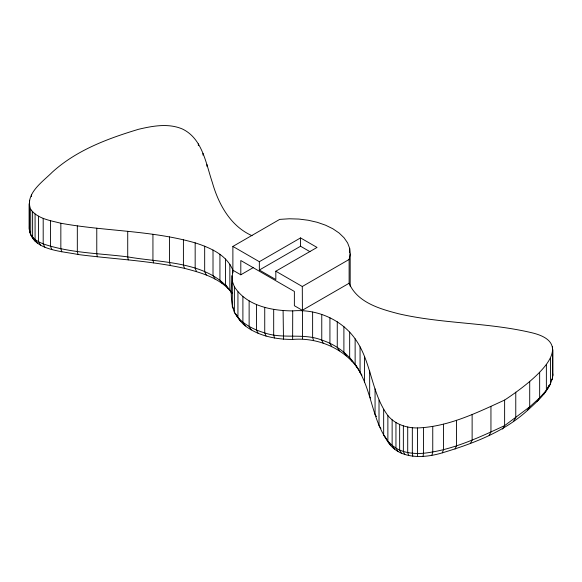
<?xml version="1.0" encoding="UTF-8"?>
<svg xmlns="http://www.w3.org/2000/svg" width="582" height="582" viewBox="0 0 582 582"><rect width="100%" height="100%" fill="white"/><g stroke="black" fill="none" stroke-linecap="round" stroke-linejoin="round"><path stroke-width="0.87" d="M252.071 235.703C230.501 226.231 218.483 204.158 212.335 182.472C205.941 163.593 202.471 138.538 182.355 128.986C168.416 123.035 152.71 125.93 138.516 129.299C107.677 138.603 76.497 150.171 52.293 172.163C43.003 181.569 24.502 193.842 30.708 209.353C37.524 218.832 50.343 220.505 60.841 223.241C105.378 231.345 151.436 230.327 195.166 242.861C209.986 247.641 226.645 254.749 232.88 270.215C231.527 283.929 229.359 299.09 234.379 312.287C237.638 317.125 240.606 322.239 245.277 325.898C258.721 336.105 276.064 339.473 292.63 339.43L292.717 310.904C316.259 308.751 341.372 319.285 355.136 338.848C371.672 361.895 371.083 392.785 387.874 415.57C395.025 424.285 406.44 428.054 417.432 427.945C448.395 426.846 476.956 412.696 504.623 400.067C523.349 387.656 584.255 344.951 531.468 332.671C487.818 322.355 442.298 323.876 398.59 313.763C379.995 308.918 357.392 302.633 349.12 283.252L349.12 259.463L350.182 253.934L349.68 248.383L347.621 242.949L344.064 237.783L339.102 233.011L332.868 228.77L325.52 225.176L317.263 222.309L308.315 220.258L298.901 219.065L289.283 218.774L279.709 219.385L232.88 246.426L232.88 272.863M232.022 293.175C220.876 278.218 201.743 272.842 184.516 268.36C149.494 260.554 113.505 259.114 78.01 254.501C61.743 250.988 29.035 250.486 29.391 226.674M552.9 349.731L552.9 375.281C550.645 390.187 537.768 400.889 527.307 410.572C503.452 432.266 472.7 443.666 442.291 452.847C423.434 458.594 397.011 459.765 386.419 439.286C372.88 419.12 371.563 393.628 360.062 372.436C352.146 357.122 338.2 345.308 321.766 340.084C303.389 332.751 283.361 339.357 264.737 332.926C252.923 329.339 240.773 323.359 234.379 312.287L234.379 286.73L232.32 281.295L231.818 275.744M423.07 456.266L423.485 453.269L423.485 427.719M431.909 455.124L432.753 452.076L432.753 426.526M442.291 452.847L443.484 449.726L443.484 424.169M543.704 394.298L547.647 388.303L548.775 385.386M455.044 449.049L456.499 445.841L456.499 420.291M470.474 443.382L472.126 440.108L472.126 414.551M489.156 435.394L490.946 432.055L490.946 406.505M502.55 429.087L504.623 425.624L529.707 406.862L539.652 397.841L546.367 390.326L546.367 364.769M513.47 421.353L515.768 417.723L515.768 392.173M527.307 410.572L529.707 406.862L529.707 381.312M551.547 380.25L552.514 378.78L552.514 353.223M537.121 401.66L539.652 397.841L539.652 372.284M547.647 388.303L550.448 384.127L550.448 358.577M259.346 261.704L300.552 237.914L317.037 247.43L275.824 271.219L275.824 279.549L259.346 270.033L259.346 261.704L232.88 246.426M232.88 270.215L240.803 274.791L253.359 267.538M259.346 270.033L300.552 246.244L309.973 251.679M275.824 271.219L302.291 286.504L349.12 259.463M349.12 283.252L302.291 310.293L294.368 305.717L294.368 291.444L240.803 260.518L240.803 274.791M292.63 339.43C318.812 337.131 347.272 349.549 360.571 372.887M234.379 286.73C246.535 305.885 271.576 310.752 292.717 310.904M232.131 293.19C209.978 260.976 161.905 262.984 127.72 256.873C99.529 253.279 70.342 253.134 43.192 243.894C38.456 241.879 33.552 239.391 30.708 234.902L30.708 209.353M357.835 368.428L355.136 364.405L355.136 338.848M361.917 375.208L360.062 372.436L360.062 346.887M390.5 445.041L383.662 435.169L383.662 409.619M240.555 321.366L237.936 317.452L237.936 291.902M352.241 361.487L349.666 357.617L349.666 332.06M35.196 241.268L32.628 237.42L32.628 211.863M380.904 428.498L379.013 425.653L379.013 400.096M228.064 288.345L225.525 284.525L225.525 258.975M370.618 398.008L369.665 396.553L369.665 371.003M376.489 416.603L375.063 414.428L375.063 388.871M30.504 233.702L29.544 232.24L29.544 206.69M31.464 235.164L32.425 236.627M233.287 308.329L232.32 306.852L232.32 281.295M394.545 449.071L392.137 445.361L387.874 441.12L387.874 415.57M346.29 355.828L343.897 352.125L343.897 326.575M245.277 325.898L242.898 322.217L242.898 296.667M37.386 243.189L35.08 239.566L35.08 214.009M222.2 283.419L219.931 279.811L219.931 254.261M339.415 350.837L337.262 347.308L337.262 321.759M398.081 451.603L395.949 448.096L392.137 445.361L392.137 419.811M251.198 329.929L249.132 326.458L249.132 300.909M40.449 245.131L38.448 241.697L38.448 216.148M214.991 278.996L213.012 275.577L213.012 250.027M331.762 346.668L329.929 343.322L329.929 317.772M401.435 453.371L399.645 450.039L399.645 424.489M258.182 333.348L256.473 330.059L256.473 304.51M206.348 275.031L204.675 271.75L204.675 246.201M231.745 293.532L229.854 289.807L229.854 264.25M44.843 247.168L43.192 243.894L43.192 218.345M385.277 436.944L386.419 439.286M323.228 343.285L321.766 340.084L321.766 314.535M404.766 454.637L403.362 451.457L403.362 425.908M32.774 237.42L33.472 239.02M196.541 271.59L195.166 268.418L195.166 242.861M266.032 336.076L264.737 332.926L264.737 307.369M51.827 249.503L50.532 246.353L50.532 220.804M236.336 314.236L237.172 316.455M184.516 268.36L183.41 265.261L183.41 239.711M313.662 340.674L312.621 337.589L312.621 312.039M408.666 455.633L407.713 452.57L407.713 427.013M61.794 251.861L60.841 248.79L60.841 223.241M170.366 265.472L169.5 262.417L169.5 236.867M274.544 338.026L273.685 334.977L273.685 309.428M78.01 254.501L77.326 251.475L77.326 225.918M153.604 262.86L152.935 259.834L152.935 234.284M128.266 259.885L127.72 256.873L127.72 231.323M97.31 256.764L96.772 253.759L96.772 228.202M412.813 456.237L412.325 453.24L412.325 427.69M552.565 373.069L552.9 375.281M283.485 339.153L283.099 310.613M302.553 338.797L302.291 286.504M417.469 456.47L417.432 427.945M552.456 346.785L552.456 348.545M504.623 400.067L504.623 425.624C478.746 437.649 452.185 450.192 423.485 453.269C414.093 453.96 404.163 453.072 395.949 448.096L395.949 422.547M364.528 356.446L364.528 381.996M350.182 253.934L350.182 286.235M349.68 248.383L349.68 252.864M300.552 237.914L300.552 246.244M206.937 164.597L206.937 166.357M202.987 153.372L202.987 155.132M198.338 143.856L198.338 145.616M31.552 194.897L31.552 196.658M29.486 200.244L29.486 202.012M29.1 203.744L29.1 229.293"/></g></svg>
